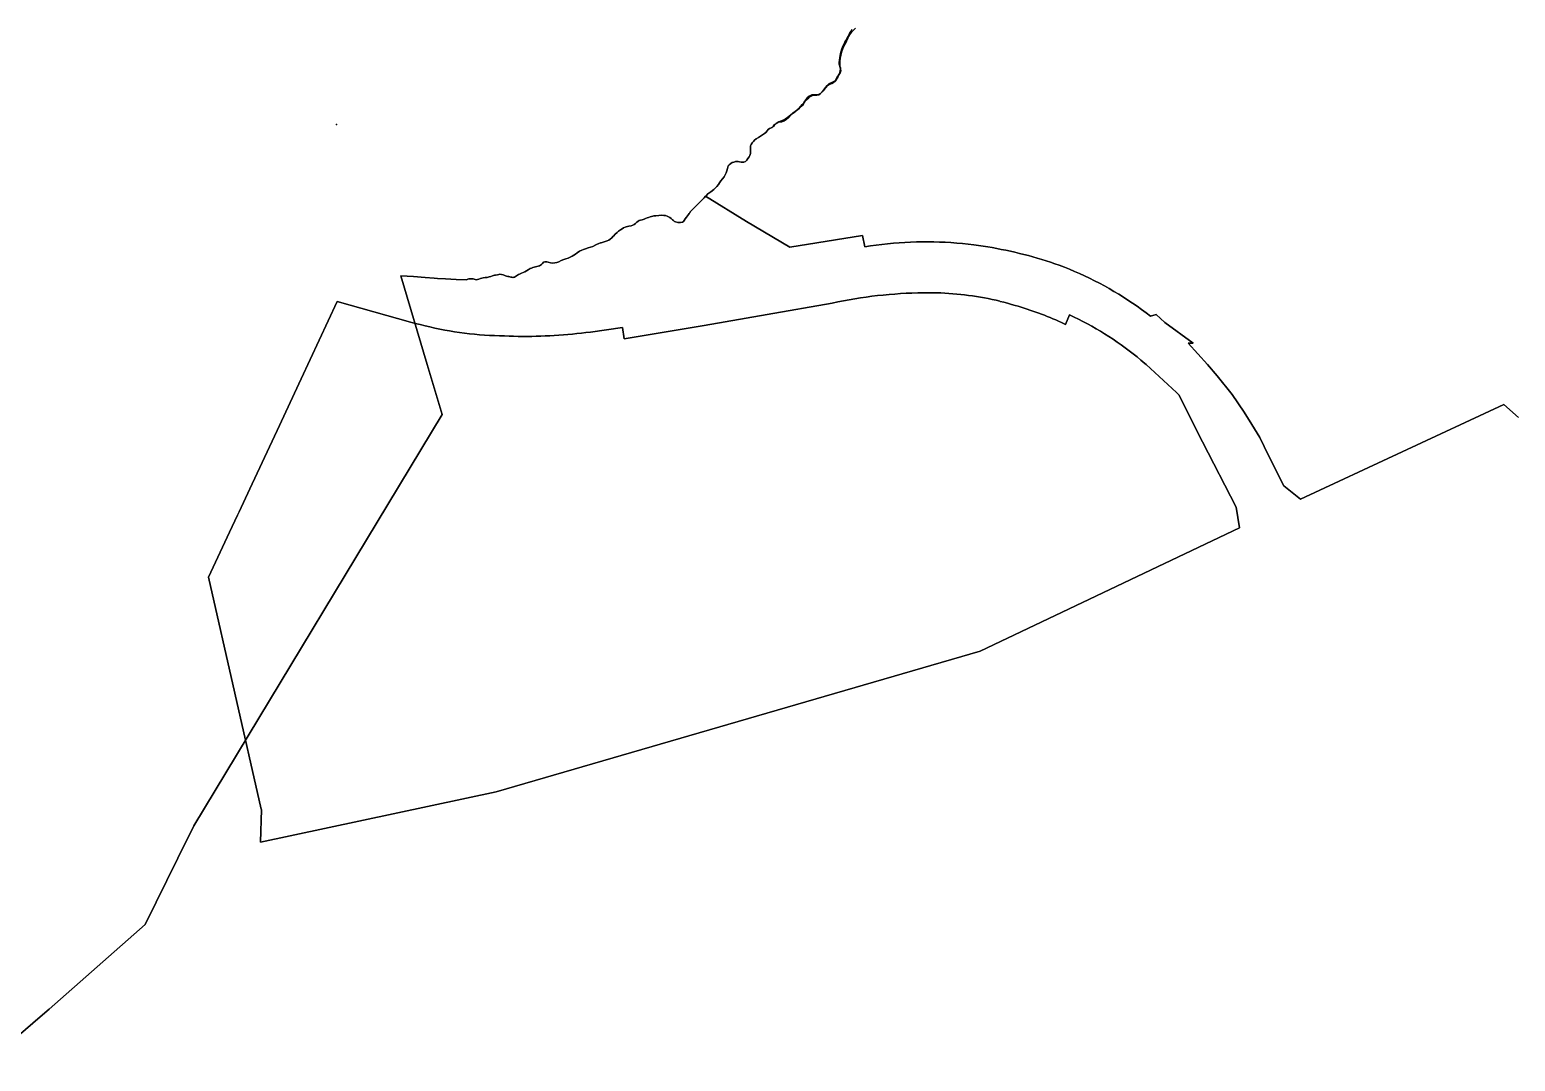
# Model space of a CAD drawing. Header units: inches. Extents: x 11258954 to 11313122, y 3645444 to 3695200.
# Drawn here: x 11299335 to 11305356, y 3661177 to 3665357 of the extents above; entities that cross this region are included whole.
import ezdxf

# ---------------------------------------------------------------- set-up
doc = ezdxf.new("R2010")
doc.units = ezdxf.units.IN
doc.header["$MEASUREMENT"] = 0
for name, color, linetype in [('AnnexationHistory', 183, 'Continuous'), ('PointOfInterest', 52, 'Continuous'), ('ZipCode', 108, 'Continuous')]:
    doc.layers.add(name, color=color, linetype=linetype)

msp = doc.modelspace()

# ---------------------------------------------------------------- linework, layer by layer
at = {"layer": 'AnnexationHistory'}
for points in [[(11302666.9065, 3665357.875, 0), (11302662.4375, 3665349.875, 0), (11302658, 3665341.0625, 0), (11302652.2815, 3665330.25, 0), (11302647.0625, 3665321, 0), (11302642.875, 3665313.625, 0), (11302638.6875, 3665305.8125, 0), (11302632.344, 3665292.5, 0), (11302626.9065, 3665279.4375, 0), (11302621.875, 3665266.4375, 0), (11302621.0625, 3665259.5, 0), (11302620, 3665251.875, 0), (11302618.5, 3665242.8125, 0), (11302616.6565, 3665233.5625, 0), (11302615.5, 3665225.8125, 0), (11302615.875, 3665217.8125, 0), (11302617.2815, 3665212.25, 0), (11302619.094, 3665207, 0), (11302620.5, 3665202, 0), (11302620.75, 3665196.25, 0), (11302619.75, 3665190.125, 0), (11302617.875, 3665183, 0), (11302615.469, 3665177.125, 0), (11302612.469, 3665172.5625, 0), (11302609.2815, 3665168, 0), (11302605.344, 3665160.875, 0), (11302601.469, 3665153.875, 0), (11302596.875, 3665148.4375, 0), (11302591.75, 3665145.5625, 0), (11302585.594, 3665143.25, 0), (11302578.469, 3665139.8125, 0), (11302574.0625, 3665136.9375, 0), (11302570.719, 3665134.125, 0), (11302567.469, 3665131, 0), (11302561.6565, 3665124.4375, 0), (11302556.5625, 3665117.6875, 0), (11302551.469, 3665110.8125, 0), (11302545.9065, 3665104.3125, 0), (11302539.594, 3665098.625, 0), (11302532.469, 3665094.625, 0), (11302526.6565, 3665093.4375, 0), (11302520.4375, 3665093.5625, 0), (11302513.0625, 3665093.375, 0), (11302505.344, 3665092.375, 0), (11302499, 3665090.625, 0), (11302493.6565, 3665087.625, 0), (11302487.5, 3665081.625, 0), (11302482.0315, 3665074.3125, 0), (11302477.0625, 3665067.1875, 0), (11302471.8125, 3665060.75, 0), (11302465.844, 3665054.3125, 0), (11302458.6565, 3665046.1875, 0), (11302451.75, 3665038, 0), (11302445.9065, 3665031.625, 0), (11302439.6565, 3665026.1875, 0), (11302433, 3665021.5625, 0), (11302425.9375, 3665017.0625, 0), (11302419.4375, 3665012.5625, 0), (11302413.094, 3665007.125, 0), (11302406.4065, 3665001.1875, 0), (11302397.0315, 3664994.1875, 0), (11302392.469, 3664991.4375, 0), (11302388.7815, 3664989.75, 0), (11302385.25, 3664988.5625, 0), (11302378.1875, 3664986.375, 0), (11302370.6875, 3664983.625, 0), (11302363.844, 3664980, 0), (11302360.1565, 3664976.9375, 0), (11302356.844, 3664973.1875, 0), (11302352.4375, 3664968.5625, 0), (11302349.0315, 3664965.25, 0), (11302346.25, 3664962.8125, 0), (11302343.4375, 3664961, 0), (11302343.1875, 3664960.875, 0), (11302340.219, 3664959.625, 0), (11302336.6565, 3664958.25, 0), (11302333.0315, 3664956.5625, 0), (11302327.5625, 3664952.0625, 0), (11302323.4065, 3664946.625, 0), (11302318.0315, 3664940.5625, 0), (11302313.0315, 3664936.3125, 0), (11302308.5, 3664933.0625, 0), (11302304.219, 3664930.375, 0), (11302296.9065, 3664925.8125, 0), (11302288.9065, 3664920.5625, 0), (11302279.4375, 3664914, 0), (11302272.875, 3664908.9375, 0), (11302268.0315, 3664904.125, 0), (11302263.4065, 3664898.375, 0), (11302259.5, 3664892.25, 0), (11302256.9065, 3664886, 0), (11302255.625, 3664879.75, 0), (11302255.719, 3664872.0625, 0), (11302256.344, 3664863.875, 0), (11302255.8125, 3664854.5625, 0), (11302253.6875, 3664847.375, 0), (11302250.3125, 3664841.6875, 0), (11302246.0315, 3664835.5625, 0), (11302240.9375, 3664828.5625, 0), (11302235.4375, 3664823.125, 0), (11302229.219, 3664820.125, 0), (11302225.75, 3664819.8125, 0), (11302222, 3664820.0625, 0), (11302217.8125, 3664820.5625, 0), (11302211.9065, 3664821.5625, 0), (11302206.6875, 3664822.625, 0), (11302200.594, 3664823.125, 0), (11302196.094, 3664822.8125, 0), (11302192.1875, 3664821.9375, 0), (11302188.594, 3664820.75, 0), (11302182.25, 3664818.25, 0), (11302175.9375, 3664814.875, 0), (11302169.594, 3664809.9375, 0), (11302166.0625, 3664805.1875, 0), (11302164.344, 3664799.9375, 0), (11302162.8125, 3664793.9375, 0), (11302160.0625, 3664784.625, 0), (11302157.4065, 3664776.4375, 0), (11302154.1875, 3664769.125, 0), (11302149, 3664761.1875, 0), (11302142.6875, 3664753.1875, 0), (11302135.8125, 3664743.9375, 0), (11302130.5625, 3664736, 0), (11302125.969, 3664729, 0), (11302120.1875, 3664721.3125, 0), (11302108.094, 3664708.8125, 0), (11302095.719, 3664699.625, 0), (11302083.1875, 3664692.125, 0), (11302075.969, 3664684.25, 0), (11302073.625, 3664681.6875, 0), (11302068.5315, 3664676.1875, 0), (11302060.594, 3664667.75, 0), (11302052.094, 3664658.875, 0), (11302043.875, 3664650.75, 0), (11302033.594, 3664640.9375, 0), (11302024.8125, 3664632.8125, 0), (11302017.844, 3664625.9375, 0), (11302011.969, 3664618.6875, 0), (11302009.75, 3664615.25, 0), (11302007.5, 3664611.625, 0), (11302005.1875, 3664607.9375, 0), (11302001.219, 3664602.25, 0), (11301997.094, 3664596.875, 0), (11301991.969, 3664589.9375, 0), (11301987.844, 3664584.25, 0), (11301984.1875, 3664580.125, 0), (11301980.1565, 3664577.3125, 0), (11301971.969, 3664575.375, 0), (11301962.4375, 3664575.875, 0), (11301952.969, 3664578.125, 0), (11301948.5315, 3664580.25, 0), (11301944.6875, 3664583.25, 0), (11301940.1565, 3664586.9375, 0), (11301934.1565, 3664591.75, 0), (11301929.125, 3664595.8125, 0), (11301923.969, 3664599.125, 0), (11301918.0625, 3664601.625, 0), (11301911.5625, 3664603.5, 0), (11301904.969, 3664604.6875, 0), (11301895.0315, 3664605.1875, 0), (11301884.969, 3664604.3125, 0), (11301871.9375, 3664603.125, 0), (11301865.1565, 3664602.4375, 0), (11301859.969, 3664601.4375, 0), (11301855.1565, 3664600.125, 0), (11301849.219, 3664598.4375, 0), (11301843.0315, 3664596.5625, 0), (11301837.344, 3664594.6875, 0), (11301831.344, 3664592.375, 0), (11301824.875, 3664589.8125, 0), (11301816.75, 3664586.9375, 0), (11301810.5625, 3664585, 0), (11301805.625, 3664583.25, 0), (11301801.344, 3664580.9375, 0), (11301796.0625, 3664576.5, 0), (11301790.8125, 3664571.375, 0), (11301785.344, 3664566.9375, 0), (11301779.1875, 3664564.25, 0), (11301772.1875, 3664562.625, 0), (11301763.344, 3664560.5, 0), (11301757.1875, 3664558.8125, 0), (11301752.2815, 3664557.625, 0), (11301747.9375, 3664556.3125, 0), (11301741.969, 3664553.6875, 0), (11301735.719, 3664550.1875, 0), (11301729.125, 3664546.125, 0), (11301721.719, 3664541, 0), (11301715.4065, 3664535.5625, 0), (11301708.125, 3664528.6875, 0), (11301700.5, 3664520.875, 0), (11301699.75, 3664520.0625, 0), (11301694.3125, 3664514.0625, 0), (11301687.9065, 3664508.3125, 0), (11301681.8125, 3664504.4375, 0), (11301674.969, 3664501.125, 0), (11301667.719, 3664498.3125, 0), (11301659.469, 3664495.875, 0), (11301651.3125, 3664493.8125, 0), (11301648.2815, 3664492.8125, 0), (11301641.719, 3664490.6875, 0), (11301632.094, 3664486.375, 0), (11301624.2815, 3664482.1875, 0), (11301623.344, 3664481.6875, 0), (11301616.9065, 3664478.5, 0), (11301607.969, 3664475.3125, 0), (11301598.1565, 3664472.5, 0), (11301587.9065, 3664469.5, 0), (11301579.8125, 3664466.625, 0), (11301572.344, 3664463.375, 0), (11301563.5, 3664458.875, 0), (11301554.25, 3664453.25, 0), (11301547.0625, 3664447.875, 0), (11301540.2815, 3664442.875, 0), (11301533.4065, 3664438.8125, 0), (11301525.7815, 3664435.0625, 0), (11301517.6875, 3664431.5, 0), (11301508.5315, 3664428.0625, 0), (11301499.625, 3664425.125, 0), (11301488.6875, 3664421.0625, 0), (11301478.969, 3664416.9375, 0), (11301471, 3664413.75, 0), (11301463.469, 3664411.875, 0), (11301454.969, 3664411.5, 0), (11301445.6565, 3664412.4375, 0), (11301435.6565, 3664414.5, 0), (11301431.125, 3664415.75, 0), (11301426.969, 3664416.6875, 0), (11301424, 3664416.6875, 0), (11301422.469, 3664416.6875, 0), (11301417.125, 3664414.375, 0), (11301413.0625, 3664410.1875, 0), (11301409.25, 3664405.875, 0), (11301400.7815, 3664400.75, 0), (11301390.6875, 3664398, 0), (11301379.6565, 3664395.0625, 0), (11301373.9065, 3664393.125, 0), (11301368.719, 3664391.25, 0), (11301362.844, 3664388.6875, 0), (11301354.844, 3664384.0625, 0), (11301348.25, 3664379.5, 0), (11301341.844, 3664375.5, 0), (11301335, 3664372.6875, 0), (11301327.5315, 3664370.0625, 0), (11301319.844, 3664366.875, 0), (11301315.875, 3664364.625, 0), (11301312.3125, 3664362.3125, 0), (11301307.4375, 3664359.25, 0), (11301303.6875, 3664357, 0), (11301300.3125, 3664354.8125, 0), (11301296.6565, 3664353.5, 0), (11301293.969, 3664353.25, 0), (11301292.875, 3664353.25, 0), (11301288.75, 3664353.75, 0), (11301284.844, 3664354.4375, 0), (11301281.0315, 3664355.25, 0), (11301277.0625, 3664356.25, 0), (11301272.25, 3664357.4375, 0), (11301267.625, 3664358.625, 0), (11301263.844, 3664359.6875, 0), (11301260.25, 3664360.875, 0), (11301253.8125, 3664363.125, 0), (11301247.0625, 3664365.1875, 0), (11301240.844, 3664366.0625, 0), (11301235.844, 3664365.5625, 0), (11301230.2815, 3664364.25, 0), (11301223.4375, 3664362.6875, 0), (11301218.375, 3664361.625, 0), (11301214.344, 3664360.5625, 0), (11301210.625, 3664359.4375, 0), (11301203.9065, 3664357.25, 0), (11301196.719, 3664355, 0), (11301189.4375, 3664353.25, 0), (11301181.2815, 3664352.25, 0), (11301173, 3664351.375, 0), (11301162.625, 3664349.0625, 0), (11301155.5, 3664346.4375, 0), (11301149.969, 3664344.3125, 0), (11301144.8125, 3664343.6875, 0), (11301140.9065, 3664344.5, 0), (11301136.75, 3664345.9375, 0), (11301132.4065, 3664347.25, 0), (11301127.1565, 3664348, 0), (11301121.969, 3664347.75, 0), (11301115, 3664346.875, 0), (11301110.9065, 3664345.9375, 0), (11301108.3125, 3664344.5625, 0), (11301108.0315, 3664344.4375, 0), (11301105.219, 3664342.875, 0), (11301063.219, 3664345.0625, 0), (11301020.375, 3664347.25, 0), (11300988.375, 3664348.875, 0), (11300974.875, 3664349.875, 0), (11300937.25, 3664352.75, 0), (11300890, 3664356.3125, 0), (11300839.4065, 3664360.0625, 0), (11300946.4675, 3664000, 0), (11301006.789, 3663797.1305, 0), (11300000, 3662130.5335, 0), (11299935.675, 3662000, 0), (11299803.518, 3661731.8165, 0), (11299413.8125, 3661388.625, 0), (11299377.469, 3661356.625, 0), (11299167.5315, 3661177.125, 0)], [(11299167.5315, 3661177.125, 0), (11299377.469, 3661356.625, 0), (11299413.8125, 3661388.625, 0), (11299803.518, 3661731.8165, 0), (11299935.675, 3662000, 0), (11300000, 3662130.5335, 0), (11301006.789, 3663797.1305, 0), (11300946.4675, 3664000, 0), (11300839.4065, 3664360.0625, 0), (11300890, 3664356.3125, 0), (11300937.25, 3664352.75, 0), (11300974.875, 3664349.875, 0), (11300988.375, 3664348.875, 0), (11301020.375, 3664347.25, 0), (11301063.219, 3664345.0625, 0), (11301105.219, 3664342.875, 0), (11301108.0315, 3664344.4375, 0), (11301108.3125, 3664344.5625, 0), (11301110.9065, 3664345.9375, 0), (11301115, 3664346.875, 0), (11301121.969, 3664347.75, 0), (11301127.1565, 3664348, 0), (11301132.4065, 3664347.25, 0), (11301136.75, 3664345.9375, 0), (11301140.9065, 3664344.5, 0), (11301144.8125, 3664343.6875, 0), (11301149.969, 3664344.3125, 0), (11301155.5, 3664346.4375, 0), (11301162.625, 3664349.0625, 0), (11301173, 3664351.375, 0), (11301181.2815, 3664352.25, 0), (11301189.4375, 3664353.25, 0), (11301196.719, 3664355, 0), (11301203.9065, 3664357.25, 0), (11301210.625, 3664359.4375, 0), (11301214.344, 3664360.5625, 0), (11301218.375, 3664361.625, 0), (11301223.4375, 3664362.6875, 0), (11301230.2815, 3664364.25, 0), (11301235.844, 3664365.5625, 0), (11301240.844, 3664366.0625, 0), (11301247.0625, 3664365.1875, 0), (11301253.8125, 3664363.125, 0), (11301260.25, 3664360.875, 0), (11301263.844, 3664359.6875, 0), (11301267.625, 3664358.625, 0), (11301272.25, 3664357.4375, 0), (11301277.0625, 3664356.25, 0), (11301281.0315, 3664355.25, 0), (11301284.844, 3664354.4375, 0), (11301288.75, 3664353.75, 0), (11301292.875, 3664353.25, 0), (11301293.969, 3664353.25, 0), (11301296.6565, 3664353.5, 0), (11301300.3125, 3664354.8125, 0), (11301303.6875, 3664357, 0), (11301307.4375, 3664359.25, 0), (11301312.3125, 3664362.3125, 0), (11301315.875, 3664364.625, 0), (11301319.844, 3664366.875, 0), (11301327.5315, 3664370.0625, 0), (11301335, 3664372.6875, 0), (11301341.844, 3664375.5, 0), (11301348.25, 3664379.5, 0), (11301354.844, 3664384.0625, 0), (11301362.844, 3664388.6875, 0), (11301368.719, 3664391.25, 0), (11301373.9065, 3664393.125, 0), (11301379.6565, 3664395.0625, 0), (11301390.6875, 3664398, 0), (11301400.7815, 3664400.75, 0), (11301409.25, 3664405.875, 0), (11301413.0625, 3664410.1875, 0), (11301417.125, 3664414.375, 0), (11301422.469, 3664416.6875, 0), (11301424, 3664416.6875, 0), (11301426.969, 3664416.6875, 0), (11301431.125, 3664415.75, 0), (11301435.6565, 3664414.5, 0), (11301445.6565, 3664412.4375, 0), (11301454.969, 3664411.5, 0), (11301463.469, 3664411.875, 0), (11301471, 3664413.75, 0), (11301478.969, 3664416.9375, 0), (11301488.6875, 3664421.0625, 0), (11301499.625, 3664425.125, 0), (11301508.5315, 3664428.0625, 0), (11301517.6875, 3664431.5, 0), (11301525.7815, 3664435.0625, 0), (11301533.4065, 3664438.8125, 0), (11301540.2815, 3664442.875, 0), (11301547.0625, 3664447.875, 0), (11301554.25, 3664453.25, 0), (11301563.5, 3664458.875, 0), (11301572.344, 3664463.375, 0), (11301579.8125, 3664466.625, 0), (11301587.9065, 3664469.5, 0), (11301598.1565, 3664472.5, 0), (11301607.969, 3664475.3125, 0), (11301616.9065, 3664478.5, 0), (11301623.344, 3664481.6875, 0), (11301624.2815, 3664482.1875, 0), (11301632.094, 3664486.375, 0), (11301641.719, 3664490.6875, 0), (11301648.2815, 3664492.8125, 0), (11301651.3125, 3664493.8125, 0), (11301659.469, 3664495.875, 0), (11301667.719, 3664498.3125, 0), (11301674.969, 3664501.125, 0), (11301681.8125, 3664504.4375, 0), (11301687.9065, 3664508.3125, 0), (11301694.3125, 3664514.0625, 0), (11301699.75, 3664520.0625, 0), (11301700.5, 3664520.875, 0), (11301708.125, 3664528.6875, 0), (11301715.4065, 3664535.5625, 0), (11301721.719, 3664541, 0), (11301729.125, 3664546.125, 0), (11301735.719, 3664550.1875, 0), (11301741.969, 3664553.6875, 0), (11301747.9375, 3664556.3125, 0), (11301752.2815, 3664557.625, 0), (11301757.1875, 3664558.8125, 0), (11301763.344, 3664560.5, 0), (11301772.1875, 3664562.625, 0), (11301779.1875, 3664564.25, 0), (11301785.344, 3664566.9375, 0), (11301790.8125, 3664571.375, 0), (11301796.0625, 3664576.5, 0), (11301801.344, 3664580.9375, 0), (11301805.625, 3664583.25, 0), (11301810.5625, 3664585, 0), (11301816.75, 3664586.9375, 0), (11301824.875, 3664589.8125, 0), (11301831.344, 3664592.375, 0), (11301837.344, 3664594.6875, 0), (11301843.0315, 3664596.5625, 0), (11301849.219, 3664598.4375, 0), (11301855.1565, 3664600.125, 0), (11301859.969, 3664601.4375, 0), (11301865.1565, 3664602.4375, 0), (11301871.9375, 3664603.125, 0), (11301884.969, 3664604.3125, 0), (11301895.0315, 3664605.1875, 0), (11301904.969, 3664604.6875, 0), (11301911.5625, 3664603.5, 0), (11301918.0625, 3664601.625, 0), (11301923.969, 3664599.125, 0), (11301929.125, 3664595.8125, 0), (11301934.1565, 3664591.75, 0), (11301940.1565, 3664586.9375, 0), (11301944.6875, 3664583.25, 0), (11301948.5315, 3664580.25, 0), (11301952.969, 3664578.125, 0), (11301962.4375, 3664575.875, 0), (11301971.969, 3664575.375, 0), (11301980.1565, 3664577.3125, 0), (11301984.1875, 3664580.125, 0), (11301987.844, 3664584.25, 0), (11301991.969, 3664589.9375, 0), (11301997.094, 3664596.875, 0), (11302001.219, 3664602.25, 0), (11302005.1875, 3664607.9375, 0), (11302007.5, 3664611.625, 0), (11302009.75, 3664615.25, 0), (11302011.969, 3664618.6875, 0), (11302017.844, 3664625.9375, 0), (11302024.8125, 3664632.8125, 0), (11302033.594, 3664640.9375, 0), (11302043.875, 3664650.75, 0), (11302052.094, 3664658.875, 0), (11302060.594, 3664667.75, 0), (11302068.5315, 3664676.1875, 0), (11302073.625, 3664681.6875, 0), (11302075.969, 3664684.25, 0), (11302083.1875, 3664692.125, 0), (11302095.719, 3664699.625, 0), (11302108.094, 3664708.8125, 0), (11302120.1875, 3664721.3125, 0), (11302125.969, 3664729, 0), (11302130.5625, 3664736, 0), (11302135.8125, 3664743.9375, 0), (11302142.6875, 3664753.1875, 0), (11302149, 3664761.1875, 0), (11302154.1875, 3664769.125, 0), (11302157.4065, 3664776.4375, 0), (11302160.0625, 3664784.625, 0), (11302162.8125, 3664793.9375, 0), (11302164.344, 3664799.9375, 0), (11302166.0625, 3664805.1875, 0), (11302169.594, 3664809.9375, 0), (11302175.9375, 3664814.875, 0), (11302182.25, 3664818.25, 0), (11302188.594, 3664820.75, 0), (11302192.1875, 3664821.9375, 0), (11302196.094, 3664822.8125, 0), (11302200.594, 3664823.125, 0), (11302206.6875, 3664822.625, 0), (11302211.9065, 3664821.5625, 0), (11302217.8125, 3664820.5625, 0), (11302222, 3664820.0625, 0), (11302225.75, 3664819.8125, 0), (11302229.219, 3664820.125, 0), (11302235.4375, 3664823.125, 0), (11302240.9375, 3664828.5625, 0), (11302246.0315, 3664835.5625, 0), (11302250.3125, 3664841.6875, 0), (11302253.6875, 3664847.375, 0), (11302255.8125, 3664854.5625, 0), (11302256.344, 3664863.875, 0), (11302255.719, 3664872.0625, 0), (11302255.625, 3664879.75, 0), (11302256.9065, 3664886, 0), (11302259.5, 3664892.25, 0), (11302263.4065, 3664898.375, 0), (11302268.0315, 3664904.125, 0), (11302272.875, 3664908.9375, 0), (11302279.4375, 3664914, 0), (11302288.9065, 3664920.5625, 0), (11302296.9065, 3664925.8125, 0), (11302304.219, 3664930.375, 0), (11302308.5, 3664933.0625, 0), (11302313.0315, 3664936.3125, 0), (11302318.0315, 3664940.5625, 0), (11302323.4065, 3664946.625, 0), (11302327.5625, 3664952.0625, 0), (11302333.0315, 3664956.5625, 0), (11302336.6565, 3664958.25, 0), (11302340.219, 3664959.625, 0), (11302343.1875, 3664960.875, 0), (11302343.4375, 3664961, 0), (11302346.25, 3664962.8125, 0), (11302349.0315, 3664965.25, 0), (11302352.4375, 3664968.5625, 0), (11302356.844, 3664973.1875, 0), (11302360.1565, 3664976.9375, 0), (11302363.844, 3664980, 0), (11302370.6875, 3664983.625, 0), (11302378.1875, 3664986.375, 0), (11302385.25, 3664988.5625, 0), (11302388.7815, 3664989.75, 0), (11302392.469, 3664991.4375, 0), (11302397.0315, 3664994.1875, 0), (11302406.4065, 3665001.1875, 0), (11302413.094, 3665007.125, 0), (11302419.4375, 3665012.5625, 0), (11302425.9375, 3665017.0625, 0), (11302433, 3665021.5625, 0), (11302439.6565, 3665026.1875, 0), (11302445.9065, 3665031.625, 0), (11302451.75, 3665038, 0), (11302458.6565, 3665046.1875, 0), (11302465.844, 3665054.3125, 0), (11302471.8125, 3665060.75, 0), (11302477.0625, 3665067.1875, 0), (11302482.0315, 3665074.3125, 0), (11302487.5, 3665081.625, 0), (11302493.6565, 3665087.625, 0), (11302499, 3665090.625, 0), (11302505.344, 3665092.375, 0), (11302513.0625, 3665093.375, 0), (11302520.4375, 3665093.5625, 0), (11302526.6565, 3665093.4375, 0), (11302532.469, 3665094.625, 0), (11302539.594, 3665098.625, 0), (11302545.9065, 3665104.3125, 0), (11302551.469, 3665110.8125, 0), (11302556.5625, 3665117.6875, 0), (11302561.6565, 3665124.4375, 0), (11302567.469, 3665131, 0), (11302570.719, 3665134.125, 0), (11302574.0625, 3665136.9375, 0), (11302578.469, 3665139.8125, 0), (11302585.594, 3665143.25, 0), (11302591.75, 3665145.5625, 0), (11302596.875, 3665148.4375, 0), (11302601.469, 3665153.875, 0), (11302605.344, 3665160.875, 0), (11302609.2815, 3665168, 0), (11302612.469, 3665172.5625, 0), (11302615.469, 3665177.125, 0), (11302617.875, 3665183, 0), (11302619.75, 3665190.125, 0), (11302620.75, 3665196.25, 0), (11302620.5, 3665202, 0), (11302619.094, 3665207, 0), (11302617.2815, 3665212.25, 0), (11302615.875, 3665217.8125, 0), (11302615.5, 3665225.8125, 0), (11302616.6565, 3665233.5625, 0), (11302618.5, 3665242.8125, 0), (11302620, 3665251.875, 0), (11302621.0625, 3665259.5, 0), (11302621.875, 3665266.4375, 0), (11302626.9065, 3665279.4375, 0), (11302632.344, 3665292.5, 0), (11302638.6875, 3665305.8125, 0), (11302642.875, 3665313.625, 0), (11302647.0625, 3665321, 0), (11302652.2815, 3665330.25, 0), (11302658, 3665341.0625, 0), (11302662.4375, 3665349.875, 0), (11302666.9065, 3665357.875, 0)]]:
    msp.add_polyline3d(points, dxfattribs=at)
at = {"layer": 'PointOfInterest'}
msp.add_point((11300577.7841, 3664972.1744), dxfattribs=at)
at = {"layer": 'ZipCode'}
for points in [[(11305369.1175, 3663785.821, 0), (11305309.7085, 3663838.147, 0), (11304484.578, 3663454.443, 0), (11304417.411, 3663509.1715, 0), (11304355.5315, 3663631.5, 0), (11304321.094, 3663705.1875, 0), (11304288.6875, 3663757.625, 0), (11304257.469, 3663807.25, 0), (11304208.625, 3663879.0625, 0), (11304147.1875, 3663954.9375, 0), (11304107.8125, 3664000, 0), (11304029.344, 3664087, 0), (11304050.3125, 3664086.9375, 0), (11303935.125, 3664170.625, 0), (11303900.969, 3664202.6875, 0), (11303877.125, 3664196.5, 0), (11303859.344, 3664210.0625, 0), (11303841.344, 3664223.3125, 0), (11303823.1565, 3664236.3125, 0), (11303804.75, 3664249, 0), (11303786.1565, 3664261.375, 0), (11303767.344, 3664273.4375, 0), (11303748.344, 3664285.25, 0), (11303729.1565, 3664296.75, 0), (11303709.8125, 3664307.9375, 0), (11303690.2815, 3664318.8125, 0), (11303670.5625, 3664329.375, 0), (11303650.6875, 3664339.625, 0), (11303630.6565, 3664349.5625, 0), (11303610.469, 3664359.1875, 0), (11303590.125, 3664368.4375, 0), (11303569.6565, 3664377.375, 0), (11303549.0315, 3664386, 0), (11303528.2815, 3664394.3125, 0), (11303507.4065, 3664402.25, 0), (11303489.719, 3664408.4375, 0), (11303471.969, 3664414.4375, 0), (11303454.1565, 3664420.25, 0), (11303436.2815, 3664425.8125, 0), (11303418.344, 3664431.1875, 0), (11303400.344, 3664436.375, 0), (11303382.2815, 3664441.375, 0), (11303364.1565, 3664446.125, 0), (11303345.969, 3664450.6875, 0), (11303327.75, 3664455.0625, 0), (11303309.469, 3664459.1875, 0), (11303291.1565, 3664463.125, 0), (11303272.7815, 3664466.875, 0), (11303254.375, 3664470.375, 0), (11303235.9375, 3664473.6875, 0), (11303217.469, 3664476.8125, 0), (11303198.9375, 3664479.6875, 0), (11303180.375, 3664482.375, 0), (11303161.7815, 3664484.8125, 0), (11303138.594, 3664487.6875, 0), (11303115.344, 3664490.1875, 0), (11303092.0625, 3664492.3125, 0), (11303068.75, 3664494.0625, 0), (11303045.4065, 3664495.4375, 0), (11303022.0625, 3664496.5, 0), (11302998.6875, 3664497.1875, 0), (11302975.356, 3664497.4995, 0), (11302975.3125, 3664497.5, 0), (11302951.9375, 3664497.4375, 0), (11302928.5625, 3664497, 0), (11302905.1875, 3664496.1875, 0), (11302881.844, 3664495.0625, 0), (11302858.5315, 3664493.5625, 0), (11302835.219, 3664491.6875, 0), (11302811.9375, 3664489.4375, 0), (11302788.719, 3664486.8125, 0), (11302765.5315, 3664483.875, 0), (11302742.4065, 3664480.5625, 0), (11302719.3125, 3664476.875, 0), (11302710.3125, 3664523.5, 0), (11302416.219, 3664475.0625, 0), (11302240.0315, 3664579.9375, 0), (11302073.625, 3664681.6875, 0), (11302075.969, 3664684.25, 0), (11302083.1875, 3664692.125, 0), (11302095.719, 3664699.625, 0), (11302108.094, 3664708.8125, 0), (11302120.1875, 3664721.3125, 0), (11302125.969, 3664729, 0), (11302130.5625, 3664736, 0), (11302135.8125, 3664743.9375, 0), (11302142.6875, 3664753.1875, 0), (11302149, 3664761.1875, 0), (11302154.1875, 3664769.125, 0), (11302157.4065, 3664776.4375, 0), (11302160.0625, 3664784.625, 0), (11302162.8125, 3664793.9375, 0), (11302164.344, 3664799.9375, 0), (11302166.0625, 3664805.1875, 0), (11302169.594, 3664809.9375, 0), (11302175.9375, 3664814.875, 0), (11302182.25, 3664818.25, 0), (11302188.594, 3664820.75, 0), (11302192.1875, 3664821.9375, 0), (11302196.094, 3664822.8125, 0), (11302200.594, 3664823.125, 0), (11302206.6875, 3664822.625, 0), (11302211.9065, 3664821.5625, 0), (11302217.8125, 3664820.5625, 0), (11302222, 3664820.0625, 0), (11302225.75, 3664819.8125, 0), (11302229.219, 3664820.125, 0), (11302235.4375, 3664823.125, 0), (11302240.9375, 3664828.5625, 0), (11302246.0315, 3664835.5625, 0), (11302250.3125, 3664841.6875, 0), (11302253.6875, 3664847.375, 0), (11302255.8125, 3664854.5625, 0), (11302256.344, 3664863.875, 0), (11302255.719, 3664872.0625, 0), (11302255.625, 3664879.75, 0), (11302256.9065, 3664886, 0), (11302259.5, 3664892.25, 0), (11302263.4065, 3664898.375, 0), (11302268.0315, 3664904.125, 0), (11302272.875, 3664908.9375, 0), (11302279.4375, 3664914, 0), (11302288.9065, 3664920.5625, 0), (11302296.9065, 3664925.8125, 0), (11302304.219, 3664930.375, 0), (11302308.5, 3664933.0625, 0), (11302313.0315, 3664936.3125, 0), (11302318.0315, 3664940.5625, 0), (11302323.4065, 3664946.625, 0), (11302327.5625, 3664952.0625, 0), (11302333.0315, 3664956.5625, 0), (11302336.6565, 3664958.25, 0), (11302340.219, 3664959.625, 0), (11302343.431, 3664960.8595, 0), (11302343.55, 3664960.95, 0), (11302347.55, 3664965.15, 0), (11302353.3, 3664972.35, 0), (11302362.55, 3664978.8, 0), (11302368.35, 3664982.1, 0), (11302372.9, 3664983, 0), (11302382.65, 3664983.55, 0), (11302392.45, 3664988.05, 0), (11302401, 3664992.45, 0), (11302409.6, 3665001.2, 0), (11302418.55, 3665009.9, 0), (11302428, 3665018.15, 0), (11302437.45, 3665025.9, 0), (11302438.6, 3665026.75, 0), (11302446.4, 3665032.55, 0), (11302454.8, 3665039.3, 0), (11302463.35, 3665046.8, 0), (11302469.6, 3665051.9, 0), (11302474.3, 3665059.9, 0), (11302479.6, 3665069.55, 0), (11302482.65, 3665072.6, 0), (11302492.15, 3665080.55, 0), (11302497.35, 3665084.75, 0), (11302508.1, 3665089.8, 0), (11302514.3, 3665092.15, 0), (11302524.8, 3665092.25, 0), (11302532.55, 3665092.8, 0), (11302538.8, 3665097, 0), (11302546.85, 3665104.8, 0), (11302553.95, 3665113.45, 0), (11302561.35, 3665123.15, 0), (11302567.7, 3665130.15, 0), (11302575.3, 3665134.4, 0), (11302586, 3665138.4, 0), (11302592.65, 3665142.45, 0), (11302600.2, 3665150.15, 0), (11302604.55, 3665155.8, 0), (11302610.25, 3665164.75, 0), (11302614.85, 3665173.7, 0), (11302619.75, 3665182.7, 0), (11302621.7, 3665190.45, 0), (11302621.25, 3665197.65, 0), (11302618.65, 3665207.6, 0), (11302618.45, 3665219.05, 0), (11302618.3, 3665229.45, 0), (11302619.9, 3665240.9, 0), (11302622, 3665253.2, 0), (11302625.2, 3665265.6, 0), (11302628.8, 3665276, 0), (11302633.4, 3665287.05, 0), (11302638.4, 3665296.3, 0), (11302643.45, 3665305.9, 0), (11302645.9, 3665310.4, 0), (11302649.1, 3665318.85, 0), (11302653.95, 3665329.25, 0), (11302660.3, 3665339.6, 0), (11302665.65, 3665347.1, 0), (11302674.25, 3665355.35, 0), (11302681.85, 3665363.6, 0)], [(11302681.85, 3665363.6, 0), (11302674.25, 3665355.35, 0), (11302665.65, 3665347.1, 0), (11302660.3, 3665339.6, 0), (11302653.95, 3665329.25, 0), (11302649.1, 3665318.85, 0), (11302645.9, 3665310.4, 0), (11302643.45, 3665305.9, 0), (11302638.4, 3665296.3, 0), (11302633.4, 3665287.05, 0), (11302628.8, 3665276, 0), (11302625.2, 3665265.6, 0), (11302622, 3665253.2, 0), (11302619.9, 3665240.9, 0), (11302618.3, 3665229.45, 0), (11302618.45, 3665219.05, 0), (11302618.65, 3665207.6, 0), (11302621.25, 3665197.65, 0), (11302621.7, 3665190.45, 0), (11302619.75, 3665182.7, 0), (11302614.85, 3665173.7, 0), (11302610.25, 3665164.75, 0), (11302604.55, 3665155.8, 0), (11302600.2, 3665150.15, 0), (11302592.65, 3665142.45, 0), (11302586, 3665138.4, 0), (11302575.3, 3665134.4, 0), (11302567.7, 3665130.15, 0), (11302561.35, 3665123.15, 0), (11302553.95, 3665113.45, 0), (11302546.85, 3665104.8, 0), (11302538.8, 3665097, 0), (11302532.55, 3665092.8, 0), (11302524.8, 3665092.25, 0), (11302514.3, 3665092.15, 0), (11302508.1, 3665089.8, 0), (11302497.35, 3665084.75, 0), (11302492.15, 3665080.55, 0), (11302482.65, 3665072.6, 0), (11302479.6, 3665069.55, 0), (11302474.3, 3665059.9, 0), (11302469.6, 3665051.9, 0), (11302463.35, 3665046.8, 0), (11302454.8, 3665039.3, 0), (11302446.4, 3665032.55, 0), (11302438.6, 3665026.75, 0), (11302437.45, 3665025.9, 0), (11302428, 3665018.15, 0), (11302418.55, 3665009.9, 0), (11302409.6, 3665001.2, 0), (11302401, 3664992.45, 0), (11302392.45, 3664988.05, 0), (11302382.65, 3664983.55, 0), (11302372.9, 3664983, 0), (11302368.35, 3664982.1, 0), (11302362.55, 3664978.8, 0), (11302353.3, 3664972.35, 0), (11302347.55, 3664965.15, 0), (11302343.55, 3664960.95, 0), (11302343.431, 3664960.8595, 0), (11302340.219, 3664959.625, 0), (11302336.6565, 3664958.25, 0), (11302333.0315, 3664956.5625, 0), (11302327.5625, 3664952.0625, 0), (11302323.4065, 3664946.625, 0), (11302318.0315, 3664940.5625, 0), (11302313.0315, 3664936.3125, 0), (11302308.5, 3664933.0625, 0), (11302304.219, 3664930.375, 0), (11302296.9065, 3664925.8125, 0), (11302288.9065, 3664920.5625, 0), (11302279.4375, 3664914, 0), (11302272.875, 3664908.9375, 0), (11302268.0315, 3664904.125, 0), (11302263.4065, 3664898.375, 0), (11302259.5, 3664892.25, 0), (11302256.9065, 3664886, 0), (11302255.625, 3664879.75, 0), (11302255.719, 3664872.0625, 0), (11302256.344, 3664863.875, 0), (11302255.8125, 3664854.5625, 0), (11302253.6875, 3664847.375, 0), (11302250.3125, 3664841.6875, 0), (11302246.0315, 3664835.5625, 0), (11302240.9375, 3664828.5625, 0), (11302235.4375, 3664823.125, 0), (11302229.219, 3664820.125, 0), (11302225.75, 3664819.8125, 0), (11302222, 3664820.0625, 0), (11302217.8125, 3664820.5625, 0), (11302211.9065, 3664821.5625, 0), (11302206.6875, 3664822.625, 0), (11302200.594, 3664823.125, 0), (11302196.094, 3664822.8125, 0), (11302192.1875, 3664821.9375, 0), (11302188.594, 3664820.75, 0), (11302182.25, 3664818.25, 0), (11302175.9375, 3664814.875, 0), (11302169.594, 3664809.9375, 0), (11302166.0625, 3664805.1875, 0), (11302164.344, 3664799.9375, 0), (11302162.8125, 3664793.9375, 0), (11302160.0625, 3664784.625, 0), (11302157.4065, 3664776.4375, 0), (11302154.1875, 3664769.125, 0), (11302149, 3664761.1875, 0), (11302142.6875, 3664753.1875, 0), (11302135.8125, 3664743.9375, 0), (11302130.5625, 3664736, 0), (11302125.969, 3664729, 0), (11302120.1875, 3664721.3125, 0), (11302108.094, 3664708.8125, 0), (11302095.719, 3664699.625, 0), (11302083.1875, 3664692.125, 0), (11302075.969, 3664684.25, 0), (11302073.625, 3664681.6875, 0), (11302240.0315, 3664579.9375, 0), (11302416.219, 3664475.0625, 0), (11302710.3125, 3664523.5, 0), (11302719.3125, 3664476.875, 0), (11302742.4065, 3664480.5625, 0), (11302765.5315, 3664483.875, 0), (11302788.719, 3664486.8125, 0), (11302811.9375, 3664489.4375, 0), (11302835.219, 3664491.6875, 0), (11302858.5315, 3664493.5625, 0), (11302881.844, 3664495.0625, 0), (11302905.1875, 3664496.1875, 0), (11302928.5625, 3664497, 0), (11302951.9375, 3664497.4375, 0), (11302975.3125, 3664497.5, 0), (11302975.356, 3664497.4995, 0), (11302998.6875, 3664497.1875, 0), (11303022.0625, 3664496.5, 0), (11303045.4065, 3664495.4375, 0), (11303068.75, 3664494.0625, 0), (11303092.0625, 3664492.3125, 0), (11303115.344, 3664490.1875, 0), (11303138.594, 3664487.6875, 0), (11303161.7815, 3664484.8125, 0), (11303180.375, 3664482.375, 0), (11303198.9375, 3664479.6875, 0), (11303217.469, 3664476.8125, 0), (11303235.9375, 3664473.6875, 0), (11303254.375, 3664470.375, 0), (11303272.7815, 3664466.875, 0), (11303291.1565, 3664463.125, 0), (11303309.469, 3664459.1875, 0), (11303327.75, 3664455.0625, 0), (11303345.969, 3664450.6875, 0), (11303364.1565, 3664446.125, 0), (11303382.2815, 3664441.375, 0), (11303400.344, 3664436.375, 0), (11303418.344, 3664431.1875, 0), (11303436.2815, 3664425.8125, 0), (11303454.1565, 3664420.25, 0), (11303471.969, 3664414.4375, 0), (11303489.719, 3664408.4375, 0), (11303507.4065, 3664402.25, 0), (11303528.2815, 3664394.3125, 0), (11303549.0315, 3664386, 0), (11303569.6565, 3664377.375, 0), (11303590.125, 3664368.4375, 0), (11303610.469, 3664359.1875, 0), (11303630.6565, 3664349.5625, 0), (11303650.6875, 3664339.625, 0), (11303670.5625, 3664329.375, 0), (11303690.2815, 3664318.8125, 0), (11303709.8125, 3664307.9375, 0), (11303729.1565, 3664296.75, 0), (11303748.344, 3664285.25, 0), (11303767.344, 3664273.4375, 0), (11303786.1565, 3664261.375, 0), (11303804.75, 3664249, 0), (11303823.1565, 3664236.3125, 0), (11303841.344, 3664223.3125, 0), (11303859.344, 3664210.0625, 0), (11303877.125, 3664196.5, 0), (11303900.969, 3664202.6875, 0), (11303935.125, 3664170.625, 0), (11304050.3125, 3664086.9375, 0), (11304029.344, 3664087, 0), (11304107.8125, 3664000, 0), (11304147.1875, 3663954.9375, 0), (11304208.625, 3663879.0625, 0), (11304257.469, 3663807.25, 0), (11304288.6875, 3663757.625, 0), (11304321.094, 3663705.1875, 0), (11304355.5315, 3663631.5, 0), (11304417.411, 3663509.1715, 0), (11304484.578, 3663454.443, 0), (11305309.7085, 3663838.147, 0), (11305369.1175, 3663785.821, 0)]]:
    msp.add_polyline3d(points, dxfattribs=at)
for points in [[(11303532.642, 3664161.952, 0), (11303532.844, 3664161.8125, 0), (11303549.25, 3664201.0625, 0), (11303567.5625, 3664192.5, 0), (11303585.719, 3664183.6875, 0), (11303603.75, 3664174.5625, 0), (11303621.625, 3664165.125, 0), (11303639.344, 3664155.4375, 0), (11303656.9065, 3664145.4375, 0), (11303674.3125, 3664135.1875, 0), (11303691.5315, 3664124.625, 0), (11303708.594, 3664113.8125, 0), (11303725.469, 3664102.75, 0), (11303742.1875, 3664091.375, 0), (11303758.719, 3664079.75, 0), (11303775.0625, 3664067.875, 0), (11303791.219, 3664055.75, 0), (11303807.1565, 3664043.375, 0), (11303822.9065, 3664030.75, 0), (11303838.4375, 3664017.875, 0), (11303853.7815, 3664004.75, 0), (11303860.3125, 3664000, 0), (11303982.219, 3663887.375, 0), (11303992.6875, 3663877.6875, 0), (11304087.75, 3663687.375, 0), (11304224.4065, 3663421.6875, 0), (11304237.4005, 3663338.794, 0), (11303186.5485, 3662838.523, 0), (11301225.5375, 3662268.604, 0), (11300270.1555, 3662064.786, 0), (11300273.896, 3662197.188, 0), (11300273.566, 3662198.6355, 0), (11300059.1535, 3663137.9855, 0), (11300144.793, 3663320.5135, 0), (11300177.583, 3663390.4015, 0), (11300183.9255, 3663403.9195, 0), (11300227.492, 3663496.7755, 0), (11300277.4005, 3663603.148, 0), (11300277.423, 3663603.196, 0), (11300327.357, 3663709.624, 0), (11300337.9935, 3663732.2925, 0), (11300435.199, 3663942.227, 0), (11300581.799, 3664255.7575, 0), (11300878.1565, 3664172.4375, 0), (11300897.75, 3664167, 0), (11300917.4375, 3664161.8125, 0), (11300937.1875, 3664156.875, 0), (11300957, 3664152.25, 0), (11300976.875, 3664147.875, 0), (11300996.8125, 3664143.8125, 0), (11301016.8125, 3664140, 0), (11301036.844, 3664136.4375, 0), (11301056.9375, 3664133.1875, 0), (11301077.0625, 3664130.1875, 0), (11301097.219, 3664127.5, 0), (11301117.4065, 3664125.0625, 0), (11301137.625, 3664122.9375, 0), (11301157.875, 3664121.0625, 0), (11301178.1565, 3664119.5, 0), (11301198.469, 3664118.1875, 0), (11301218.7815, 3664117.1875, 0), (11301239.125, 3664116.4375, 0), (11301259.469, 3664116, 0), (11301277.8125, 3664115.3125, 0), (11301296.1565, 3664114.75, 0), (11301314.5, 3664114.375, 0), (11301332.844, 3664114.1875, 0), (11301351.1875, 3664114.1875, 0), (11301369.5315, 3664114.3125, 0), (11301387.875, 3664114.625, 0), (11301406.219, 3664115.125, 0), (11301424.5625, 3664115.8125, 0), (11301442.9065, 3664116.625, 0), (11301461.219, 3664117.625, 0), (11301479.5315, 3664118.8125, 0), (11301497.844, 3664120.1875, 0), (11301516.125, 3664121.75, 0), (11301534.4065, 3664123.4375, 0), (11301552.6565, 3664125.3125, 0), (11301570.9065, 3664127.375, 0), (11301589.125, 3664129.5625, 0), (11301607.3125, 3664131.9375, 0), (11301737.9375, 3664150.8125, 0), (11301743.9375, 3664103.8125, 0), (11302068.1875, 3664158.0625, 0), (11302323.4375, 3664203.25, 0), (11302586.875, 3664249.4375, 0), (11302609.719, 3664254.1875, 0), (11302632.625, 3664258.6875, 0), (11302655.594, 3664262.875, 0), (11302678.594, 3664266.75, 0), (11302701.6565, 3664270.375, 0), (11302724.75, 3664273.6875, 0), (11302747.9065, 3664276.6875, 0), (11302771.094, 3664279.4375, 0), (11302794.3125, 3664281.875, 0), (11302817.5625, 3664284, 0), (11302840.8125, 3664285.875, 0), (11302864.094, 3664287.4375, 0), (11302887.4065, 3664288.6875, 0), (11302910.719, 3664289.625, 0), (11302934.0625, 3664290.3125, 0), (11302957.4065, 3664290.6875, 0), (11302980.75, 3664290.75, 0), (11303004.094, 3664290.5625, 0), (11303027.4375, 3664290.0625, 0), (11303043.594, 3664289.3125, 0), (11303059.719, 3664288.375, 0), (11303075.844, 3664287.25, 0), (11303091.9375, 3664285.875, 0), (11303108.0315, 3664284.3125, 0), (11303124.094, 3664282.5, 0), (11303140.125, 3664280.5, 0), (11303156.125, 3664278.25, 0), (11303172.094, 3664275.8125, 0), (11303188.0315, 3664273.125, 0), (11303203.9375, 3664270.25, 0), (11303219.7815, 3664267.125, 0), (11303235.594, 3664263.8125, 0), (11303251.375, 3664260.3125, 0), (11303267.094, 3664256.5625, 0), (11303268.5315, 3664256.1875, 0), (11303282.75, 3664252.625, 0), (11303298.375, 3664248.4375, 0), (11303313.9375, 3664244.0625, 0), (11303329.4375, 3664239.5, 0), (11303341.4065, 3664236, 0), (11303353.344, 3664232.375, 0), (11303365.219, 3664228.6875, 0), (11303377.0625, 3664224.875, 0), (11303388.875, 3664220.9375, 0), (11303400.6565, 3664216.875, 0), (11303412.4065, 3664212.75, 0), (11303424.125, 3664208.5, 0), (11303435.7815, 3664204.125, 0), (11303447.4065, 3664199.6875, 0), (11303459, 3664195.125, 0), (11303470.5315, 3664190.4375, 0), (11303482.0315, 3664185.625, 0), (11303493.5, 3664180.75, 0), (11303504.9065, 3664175.75, 0), (11303516.2815, 3664170.625, 0), (11303527.594, 3664165.4375, 0)], [(11302632.625, 3664258.6875, 0), (11302609.719, 3664254.1875, 0), (11302586.875, 3664249.4375, 0), (11302323.4375, 3664203.25, 0), (11302068.1875, 3664158.0625, 0), (11301743.9375, 3664103.8125, 0), (11301737.9375, 3664150.8125, 0), (11301607.3125, 3664131.9375, 0), (11301589.125, 3664129.5625, 0), (11301570.9065, 3664127.375, 0), (11301552.6565, 3664125.3125, 0), (11301534.4065, 3664123.4375, 0), (11301516.125, 3664121.75, 0), (11301497.844, 3664120.1875, 0), (11301479.5315, 3664118.8125, 0), (11301461.219, 3664117.625, 0), (11301442.9065, 3664116.625, 0), (11301424.5625, 3664115.8125, 0), (11301406.219, 3664115.125, 0), (11301387.875, 3664114.625, 0), (11301369.5315, 3664114.3125, 0), (11301351.1875, 3664114.1875, 0), (11301332.844, 3664114.1875, 0), (11301314.5, 3664114.375, 0), (11301296.1565, 3664114.75, 0), (11301277.8125, 3664115.3125, 0), (11301259.469, 3664116, 0), (11301239.125, 3664116.4375, 0), (11301218.7815, 3664117.1875, 0), (11301198.469, 3664118.1875, 0), (11301178.1565, 3664119.5, 0), (11301157.875, 3664121.0625, 0), (11301137.625, 3664122.9375, 0), (11301117.4065, 3664125.0625, 0), (11301097.219, 3664127.5, 0), (11301077.0625, 3664130.1875, 0), (11301056.9375, 3664133.1875, 0), (11301036.844, 3664136.4375, 0), (11301016.8125, 3664140, 0), (11300996.8125, 3664143.8125, 0), (11300976.875, 3664147.875, 0), (11300957, 3664152.25, 0), (11300937.1875, 3664156.875, 0), (11300917.4375, 3664161.8125, 0), (11300897.75, 3664167, 0), (11300878.1565, 3664172.4375, 0), (11300581.799, 3664255.7575, 0), (11300435.199, 3663942.227, 0), (11300337.9935, 3663732.2925, 0), (11300327.357, 3663709.624, 0), (11300277.423, 3663603.196, 0), (11300277.4005, 3663603.148, 0), (11300227.492, 3663496.7755, 0), (11300183.9255, 3663403.9195, 0), (11300177.583, 3663390.4015, 0), (11300144.793, 3663320.5135, 0), (11300059.1535, 3663137.9855, 0), (11300273.566, 3662198.6355, 0), (11300273.896, 3662197.188, 0), (11300270.1555, 3662064.786, 0), (11301225.5375, 3662268.604, 0), (11303186.5485, 3662838.523, 0), (11304237.4005, 3663338.794, 0), (11304224.4065, 3663421.6875, 0), (11304087.75, 3663687.375, 0), (11303992.6875, 3663877.6875, 0), (11303982.219, 3663887.375, 0), (11303860.3125, 3664000, 0), (11303853.7815, 3664004.75, 0), (11303838.4375, 3664017.875, 0), (11303822.9065, 3664030.75, 0), (11303807.1565, 3664043.375, 0), (11303791.219, 3664055.75, 0), (11303775.0625, 3664067.875, 0), (11303758.719, 3664079.75, 0), (11303742.1875, 3664091.375, 0), (11303725.469, 3664102.75, 0), (11303708.594, 3664113.8125, 0), (11303691.5315, 3664124.625, 0), (11303674.3125, 3664135.1875, 0), (11303656.9065, 3664145.4375, 0), (11303639.344, 3664155.4375, 0), (11303621.625, 3664165.125, 0), (11303603.75, 3664174.5625, 0), (11303585.719, 3664183.6875, 0), (11303567.5625, 3664192.5, 0), (11303549.25, 3664201.0625, 0), (11303532.844, 3664161.8125, 0), (11303532.642, 3664161.952, 0), (11303527.594, 3664165.4375, 0), (11303516.2815, 3664170.625, 0), (11303504.9065, 3664175.75, 0), (11303493.5, 3664180.75, 0), (11303482.0315, 3664185.625, 0), (11303470.5315, 3664190.4375, 0), (11303459, 3664195.125, 0), (11303447.4065, 3664199.6875, 0), (11303435.7815, 3664204.125, 0), (11303424.125, 3664208.5, 0), (11303412.4065, 3664212.75, 0), (11303400.6565, 3664216.875, 0), (11303388.875, 3664220.9375, 0), (11303377.0625, 3664224.875, 0), (11303365.219, 3664228.6875, 0), (11303353.344, 3664232.375, 0), (11303341.4065, 3664236, 0), (11303329.4375, 3664239.5, 0), (11303313.9375, 3664244.0625, 0), (11303298.375, 3664248.4375, 0), (11303282.75, 3664252.625, 0), (11303268.5315, 3664256.1875, 0), (11303267.094, 3664256.5625, 0), (11303251.375, 3664260.3125, 0), (11303235.594, 3664263.8125, 0), (11303219.7815, 3664267.125, 0), (11303203.9375, 3664270.25, 0), (11303188.0315, 3664273.125, 0), (11303172.094, 3664275.8125, 0), (11303156.125, 3664278.25, 0), (11303140.125, 3664280.5, 0), (11303124.094, 3664282.5, 0), (11303108.0315, 3664284.3125, 0), (11303091.9375, 3664285.875, 0), (11303075.844, 3664287.25, 0), (11303059.719, 3664288.375, 0), (11303043.594, 3664289.3125, 0), (11303027.4375, 3664290.0625, 0), (11303004.094, 3664290.5625, 0), (11302980.75, 3664290.75, 0), (11302957.4065, 3664290.6875, 0), (11302934.0625, 3664290.3125, 0), (11302910.719, 3664289.625, 0), (11302887.4065, 3664288.6875, 0), (11302864.094, 3664287.4375, 0), (11302840.8125, 3664285.875, 0), (11302817.5625, 3664284, 0), (11302794.3125, 3664281.875, 0), (11302771.094, 3664279.4375, 0), (11302747.9065, 3664276.6875, 0), (11302724.75, 3664273.6875, 0), (11302701.6565, 3664270.375, 0), (11302678.594, 3664266.75, 0), (11302655.594, 3664262.875, 0)]]:
    msp.add_polyline3d(points, close=True, dxfattribs=at)

doc.saveas('drawing.dxf')
